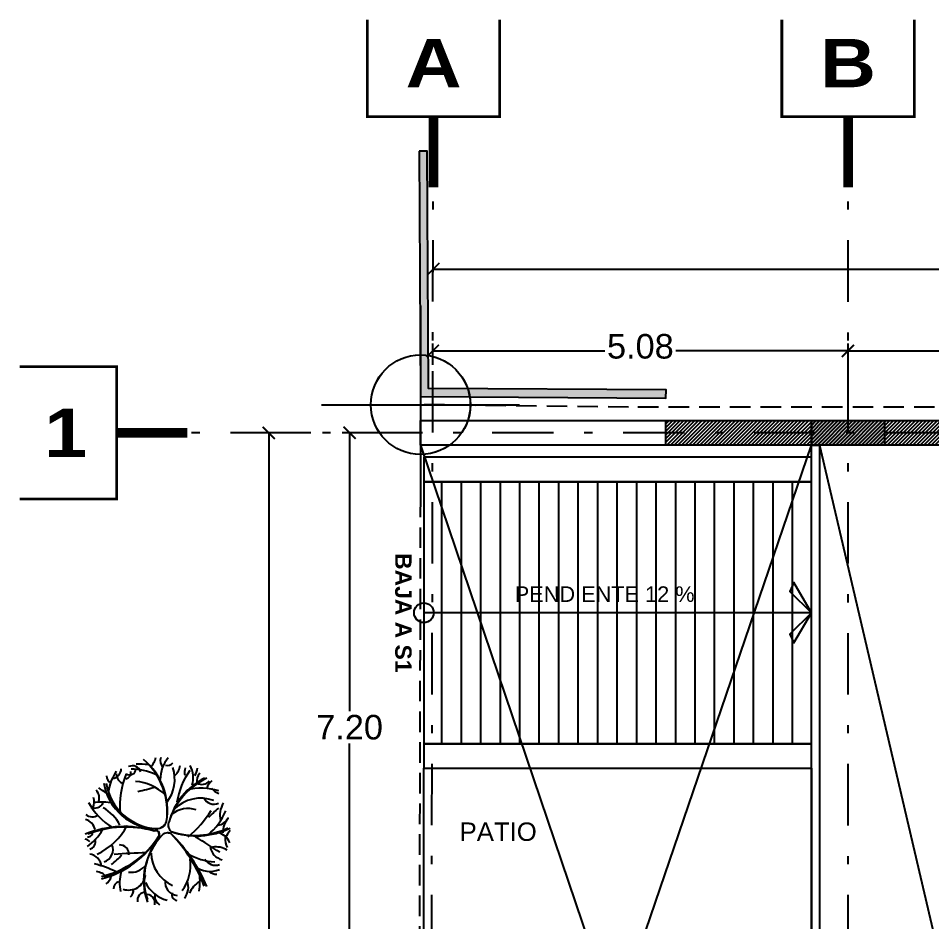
# Model space of a CAD drawing. Header units: millimetres. Extents: x -101 to 3415, y -52 to 1366.
# Drawn here: x 3.12 to 14.28, y 175.19 to 186.23 of the extents above; entities that cross this region are included whole.
import ezdxf
from ezdxf.enums import TextEntityAlignment as Align

# ---------------------------------------------------------------- set-up
doc = ezdxf.new("R2010")
doc.units = ezdxf.units.MM
doc.linetypes.add('XR EJES SUPERIORES$0$DASHDOT2', pattern=[0.5, 0.25, -0.125, 0, -0.125])
doc.linetypes.add('XR LINDERO N$0$A-100a LALA IRAPUATO nave equipo$0$HIDDEN', pattern=[0.375, 0.25, -0.125])
for name, color, linetype in [('00_ARQ', 8, 'Continuous'), ('XR EJES SUPERIORES$0$A-COTAS', 8, 'Continuous'), ('XR EJES SUPERIORES$0$A-EJES', 8, 'XR EJES SUPERIORES$0$DASHDOT2')]:
    doc.layers.add(name, color=color, linetype=linetype)
doc.styles.add('XR EJES SUPERIORES$0$protot1', font='')
doc.styles.add('XR EJES SUPERIORES$0$Standard', font='arial.ttf')
doc.styles.add('XR N3$0$Standard', font='arial.ttf')
doc.styles.add('XR N3$0$XR PLANTA BAJA$0$estilo1', font='arialbd.ttf')
doc.styles.add('XR N3$0$XREF PLANTA BAJA$0$XREF PLANTA BAJA$0$PLANTA BAJA$1$TEXTO-ALB-125', font='arial.ttf', dxfattribs={"height": 0.19})
doc.styles.get('XR EJES SUPERIORES$0$protot1').set_extended_font_data('Arial Black')
doc.dimstyles.new('XR EJES SUPERIORES$0$PAÑOS50', dxfattribs={"dimscale": 0.5, "dimtxt": 0.6, "dimasz": 0.3, "dimexe": 0.18, "dimexo": 0.1, "dimgap": 0.09, "dimtad": 0, "dimtih": 1, "dimtoh": 1, "dimzin": 0, "dimdsep": 46, "dimtxsty": 'XR EJES SUPERIORES$0$Standard', "dimblk": 'XR EJES SUPERIORES$0$_ArchTick', "dimcen": 0.09, "dimclrd": 256, "dimclre": 256, "dimclrt": 2, "dimadec": 0, "dimazin": 0, "dimtfac": 1, "dimtix": 1, "dimtmove": 2, "dimatfit": 3, "dimldrblk": 'XR EJES SUPERIORES$0$_ArchTick', "dimfxl": 0.18, "dimtvp": 0.18, "dimtolj": 1, "dimtzin": 0, "dimarcsym": 0})
pattern_1 = [(45, (8.036166, 181.506743), (-0.02245064, 0.02245064), [])]

# ---------------------------------------------------------------- blocks, each defined once
blk = doc.blocks.new('XR COLUMNAS SUPERIORES$0$saddaa')
at = {"linetype": 'ByBlock'}
for p, q in [((8.267, 57.39), (8.267, 54.972)), ((7.058, 56.181), (9.475, 56.181))]:
    blk.add_line(p, q, dxfattribs=at)
blk.add_circle((8.267, 56.181), 0.608, dxfattribs=at)
blk = doc.blocks.new('XR COLUMNAS SUPERIORES')
at = {"layer": '00_ARQ', "linetype": 'ByBlock'}
h = blk.add_hatch(color=256, dxfattribs=at)
h.dxf.hatch_style = 1
h.paths.add_polyline_path([(5.673, -0.493), (4.777, -0.493), (4.777, -0.193), (5.673, -0.193)])
blk.add_lwpolyline([(5.673, -0.493), (4.777, -0.493), (4.777, -0.193), (5.673, -0.193)], close=True, dxfattribs=at)
at = {"layer": '00_ARQ'}
blk.add_blockref('XR COLUMNAS SUPERIORES$0$saddaa', (-8.267, -56.181), dxfattribs=at)
blk.add_blockref('XR COLUMNAS SUPERIORES$0$saddaa', (-8.267, -56.181), dxfattribs=at)
blk = doc.blocks.new('XR EJES SUPERIORES$0$saddaa')
at = {"linetype": 'ByBlock'}
for p, q in [((8.267, 57.39), (8.267, 54.972)), ((7.058, 56.181), (9.475, 56.181))]:
    blk.add_line(p, q, dxfattribs=at)
blk.add_circle((8.267, 56.181), 0.608, dxfattribs=at)
blk = doc.blocks.new('XR EJES SUPERIORES$0$EJE_HOR')
at = {"color": 1, "linetype": 'Continuous', "const_width": 0.025}
blk.add_lwpolyline([(-0.6163, 0.9094), (-0.6163, 0.0048), (0.6163, 0.0048), (0.6163, 0.9094)], dxfattribs=at)
at = {"color": 2, "linetype": 'Continuous', "const_width": 0.09}
blk.add_lwpolyline([(0, 0), (0, -0.6522)], dxfattribs=at)
at = {"color": 4, "style": 'XR EJES SUPERIORES$0$protot1', "oblique": 360}
blk.add_attdef('EJE', text='', height=0.45, dxfattribs=at).set_placement((0, 0.2794), align=Align.CENTER)
blk = doc.blocks.new('XR EJES SUPERIORES$0$_ArchTick')
at = {"color": 0, "linetype": 'ByBlock', "const_width": 0.15}
blk.add_lwpolyline([(-0.5, -0.5), (0.5, 0.5)], dxfattribs=at)
blk = doc.blocks.new('*D35')
at = {"layer": 'Defpoints', "color": 0, "linetype": 'Continuous', "transparency": 16777216}
for p in [(-0.314, -0.343), (-0.867, -7.542), (-0.361, -7.542)]:
    blk.add_point(p, dxfattribs=at)
at = {"layer": 'XR EJES SUPERIORES$0$A-COTAS', "linetype": 'Continuous', "lineweight": -2, "transparency": 16777216}
for p, q in [((-0.364, -0.343), (-0.957, -0.343)), ((-0.867, -0.343), (-0.867, -3.744)), ((-0.867, -7.542), (-0.867, -4.141)), ((-0.411, -7.542), (-0.957, -7.542))]:
    blk.add_line(p, q, dxfattribs=at)
at = {"layer": 'XR EJES SUPERIORES$0$A-COTAS', "linetype": 'Continuous', "lineweight": -2, "transparency": 16777216, "xscale": 0.15, "yscale": 0.15, "zscale": 0.15}
for p, rotation in [((-0.867, -0.343), 90), ((-0.867, -7.542), 270)]:
    blk.add_blockref('XR EJES SUPERIORES$0$_ArchTick', p, dxfattribs=dict(at, rotation=rotation))
at = {"layer": 'XR EJES SUPERIORES$0$A-COTAS', "color": 2, "linetype": 'Continuous', "transparency": 16777216, "insert": (-0.867, -3.943), "char_height": 0.3, "attachment_point": 5, "style": 'XR EJES SUPERIORES$0$Standard'}
blk.add_mtext('\\A1;7.20', dxfattribs=at)
blk = doc.blocks.new('*D37')
at = {"layer": 'Defpoints', "color": 0, "linetype": 'Continuous', "transparency": 16777216}
for p in [(0.155, 1.571), (30.418, 1.657), (30.418, 1.638)]:
    blk.add_point(p, dxfattribs=at)
at = {"layer": 'XR EJES SUPERIORES$0$A-COTAS', "linetype": 'Continuous', "lineweight": -2, "transparency": 16777216}
for p, q in [((0.155, 1.621), (0.155, 1.747)), ((30.418, 1.688), (30.418, 1.747)), ((0.155, 1.657), (14.735, 1.657)), ((30.418, 1.657), (15.837, 1.657))]:
    blk.add_line(p, q, dxfattribs=at)
at = {"layer": 'XR EJES SUPERIORES$0$A-COTAS', "linetype": 'Continuous', "lineweight": -2, "transparency": 16777216, "xscale": 0.15, "yscale": 0.15, "zscale": 0.15, "rotation": 180}
blk.add_blockref('XR EJES SUPERIORES$0$_ArchTick', (0.155, 1.657), dxfattribs=at)
at = {"layer": 'XR EJES SUPERIORES$0$A-COTAS', "linetype": 'Continuous', "lineweight": -2, "transparency": 16777216, "xscale": 0.15, "yscale": 0.15, "zscale": 0.15}
blk.add_blockref('XR EJES SUPERIORES$0$_ArchTick', (30.418, 1.657), dxfattribs=at)
at = {"layer": 'XR EJES SUPERIORES$0$A-COTAS', "color": 2, "linetype": 'Continuous', "transparency": 16777216, "insert": (15.286, 1.712), "char_height": 0.3, "attachment_point": 5, "style": 'XR EJES SUPERIORES$0$Standard'}
blk.add_mtext('\\A1;30.26', dxfattribs=at)
blk = doc.blocks.new('*D38')
at = {"layer": 'Defpoints', "color": 0, "linetype": 'Continuous', "transparency": 16777216}
for p in [(-1.291, -0.344), (-1.855, -14.741), (-1.467, -14.741)]:
    blk.add_point(p, dxfattribs=at)
at = {"layer": 'XR EJES SUPERIORES$0$A-COTAS', "linetype": 'Continuous', "lineweight": -2, "transparency": 16777216}
for p, q in [((-1.341, -0.344), (-1.945, -0.344)), ((-1.855, -0.344), (-1.855, -6.854)), ((-1.855, -14.741), (-1.855, -7.251)), ((-1.517, -14.741), (-1.945, -14.741))]:
    blk.add_line(p, q, dxfattribs=at)
at = {"layer": 'XR EJES SUPERIORES$0$A-COTAS', "linetype": 'Continuous', "lineweight": -2, "transparency": 16777216, "xscale": 0.15, "yscale": 0.15, "zscale": 0.15}
for p, rotation in [((-1.855, -0.344), 90), ((-1.855, -14.741), 270)]:
    blk.add_blockref('XR EJES SUPERIORES$0$_ArchTick', p, dxfattribs=dict(at, rotation=rotation))
at = {"layer": 'XR EJES SUPERIORES$0$A-COTAS', "color": 2, "linetype": 'Continuous', "transparency": 16777216, "insert": (-1.855, -7.053), "char_height": 0.3, "attachment_point": 5, "style": 'XR EJES SUPERIORES$0$Standard'}
blk.add_mtext('\\A1;14.40', dxfattribs=at)
blk = doc.blocks.new('*D41')
at = {"layer": 'Defpoints', "color": 0, "transparency": 16777216}
for p in [(0.149, 0.657), (0.149, 0.439), (5.225, 0.159)]:
    blk.add_point(p, dxfattribs=at)
at = {"layer": 'XR EJES SUPERIORES$0$A-COTAS', "lineweight": -2, "transparency": 16777216}
for p, q in [((0.149, 0.489), (0.149, 0.747)), ((5.225, 0.209), (5.225, 0.747)), ((0.149, 0.657), (2.252, 0.657)), ((5.225, 0.657), (3.122, 0.657))]:
    blk.add_line(p, q, dxfattribs=at)
at = {"layer": 'XR EJES SUPERIORES$0$A-COTAS', "lineweight": -2, "transparency": 16777216, "xscale": 0.15, "yscale": 0.15, "zscale": 0.15, "rotation": 180}
blk.add_blockref('XR EJES SUPERIORES$0$_ArchTick', (0.149, 0.657), dxfattribs=at)
at = {"layer": 'XR EJES SUPERIORES$0$A-COTAS', "lineweight": -2, "transparency": 16777216, "xscale": 0.15, "yscale": 0.15, "zscale": 0.15}
blk.add_blockref('XR EJES SUPERIORES$0$_ArchTick', (5.225, 0.657), dxfattribs=at)
at = {"layer": 'XR EJES SUPERIORES$0$A-COTAS', "color": 2, "transparency": 16777216, "insert": (2.687, 0.712), "char_height": 0.3, "attachment_point": 5, "style": 'XR EJES SUPERIORES$0$Standard'}
blk.add_mtext('\\A1;5.08', dxfattribs=at)
blk = doc.blocks.new('*D42')
at = {"layer": 'Defpoints', "color": 0, "transparency": 16777216}
for p in [(5.225, 0.657), (5.225, 0.657), (8.625, 0.185)]:
    blk.add_point(p, dxfattribs=at)
at = {"layer": 'XR EJES SUPERIORES$0$A-COTAS', "lineweight": -2, "transparency": 16777216}
for p, q in [((5.225, 0.707), (5.225, 0.747)), ((8.625, 0.235), (8.625, 0.747)), ((5.225, 0.657), (6.491, 0.657)), ((8.625, 0.657), (7.359, 0.657))]:
    blk.add_line(p, q, dxfattribs=at)
at = {"layer": 'XR EJES SUPERIORES$0$A-COTAS', "lineweight": -2, "transparency": 16777216, "xscale": 0.15, "yscale": 0.15, "zscale": 0.15, "rotation": 180}
blk.add_blockref('XR EJES SUPERIORES$0$_ArchTick', (5.225, 0.657), dxfattribs=at)
at = {"layer": 'XR EJES SUPERIORES$0$A-COTAS', "lineweight": -2, "transparency": 16777216, "xscale": 0.15, "yscale": 0.15, "zscale": 0.15}
blk.add_blockref('XR EJES SUPERIORES$0$_ArchTick', (8.625, 0.657), dxfattribs=at)
at = {"layer": 'XR EJES SUPERIORES$0$A-COTAS', "color": 2, "transparency": 16777216, "insert": (6.925, 0.712), "char_height": 0.3, "attachment_point": 5, "style": 'XR EJES SUPERIORES$0$Standard'}
blk.add_mtext('\\A1;3.40', dxfattribs=at)
blk = doc.blocks.new('XR N3$0$A$C153C7E87')
h = blk.add_hatch()
h.set_pattern_fill('ANSI31', color=256, scale=0.075, angle=45)
h.set_pattern_definition([(270, (-51.7103, 42.0149), (-0.238125, -1e-17), [])])
h.paths.add_polyline_path([(0.041, -4.143), (4.777, -4.143), (4.777, -0.943), (0.041, -0.943)])
for points in [[(0.041, -0.943), (4.777, -0.943), (4.777, -0.643), (0.041, -0.643)], [(0.041, -4.143), (4.777, -4.143), (4.777, -0.943), (0.041, -0.943)], [(0.041, -4.443), (4.777, -4.443), (4.777, -4.143), (0.041, -4.143)]]:
    blk.add_lwpolyline(points, close=True)
blk.add_lwpolyline([(4.777, -2.543), (4.512, -2.803), (4.561, -2.912), (4.777, -2.543), (4.561, -2.174), (4.512, -2.283), (4.777, -2.543), (0.041, -2.543)])
blk.add_circle((0.041, -2.543), 0.12)
at = {"ltscale": 3, "style": 'XR N3$0$XREF PLANTA BAJA$0$XREF PLANTA BAJA$0$PLANTA BAJA$1$TEXTO-ALB-125'}
blk.add_text('PENDIENTE 12 %%%', height=0.19, rotation=0, dxfattribs=at).set_placement((1.152, -2.41))
at = {"insert": (-0.211, -2.543), "char_height": 0.2, "width": 2.7, "attachment_point": 5, "rotation": 270, "style": 'XR N3$0$XR PLANTA BAJA$0$estilo1'}
blk.add_mtext('BAJA A S1', dxfattribs=at)
blk = doc.blocks.new('XR N3$0$saddaa')
at = {"linetype": 'ByBlock'}
for p, q in [((8.267, 57.39), (8.267, 54.972)), ((7.058, 56.181), (9.475, 56.181))]:
    blk.add_line(p, q, dxfattribs=at)
blk.add_circle((8.267, 56.181), 0.608, dxfattribs=at)
blk = doc.blocks.new('XR LINDERO N$0$saddaa')
at = {"linetype": 'ByBlock'}
for p, q in [((8.267, 57.39), (8.267, 54.972)), ((7.058, 56.181), (9.475, 56.181))]:
    blk.add_line(p, q, dxfattribs=at)
blk.add_circle((8.267, 56.181), 0.608, dxfattribs=at)
blk = doc.blocks.new('XR LINDERO N$0$ARBOL14')
for points in [[(-0.127, 0.789, 0.125984), (-0.067, 0.909)], [(-0.007, 0.909, 0.275591), (0.023, 0.789)], [(0.083, 0.909, 0.173228), (-0.007, 0.639)], [(-0.247, 0.729, 0.433071), (-0.397, 0.789)], [(-0.157, 0.819, 0.03937), (-0.307, 0.819)], [(0.083, 0.129, 0.251969), (-0.217, 0.879)], [(0.083, 0.129, 0.259843), (-0.217, 0.879)], [(0.083, 0.129, 0.259843), (-0.217, 0.879)], [(0.083, 0.129, 0.267717), (-0.217, 0.879)], [(0.053, 0.819, 0.314961), (0.143, 0.849)], [(0.083, 0.369, 0.251969), (0.143, 0.789)], [(0.173, 0.699, 0.173228), (0.233, 0.819)], [(0.293, 0.789, 0.11811), (0.293, 0.699)], [(0.383, 0.579, 0.204724), (0.353, 0.819)], [(0.413, 0.699, 0.165354), (0.443, 0.789)], [(-0.547, 0.729, 0.15748), (-0.637, 0.399)], [(-0.577, 0.639, 0.330709), (-0.487, 0.759)], [(-0.547, 0.699, 0.307087), (-0.457, 0.579)], [(-0.427, 0.699, 0.110236), (-0.487, 0.219)], [(-0.427, 0.699, 0.559055), (-0.307, 0.759)], [(-0.427, 0.639, 0.385827), (-0.367, 0.729)], [(-0.067, 0.699, 0.110236), (-0.367, 0.759)], [(0.353, 0.759, 0.11811), (0.203, 0.369)], [(0.473, 0.729, 0.244094), (0.443, 0.609, 0.377953), (0.593, 0.639)], [(-0.697, 0.579, 0.354331), (-0.037, 0.039)], [(-0.697, 0.579, 0.354331), (-0.037, 0.039)], [(-0.697, 0.579, 0.362205), (-0.037, 0.039)], [(-0.667, 0.669, 0.228346), (-0.607, 0.579)], [(-0.667, 0.579, 0.354331), (-0.037, 0.039)], [(0.053, 0.459, 0.173228), (-0.307, 0.609)], [(0.563, 0.669, 0.212598), (0.113, 0.129)], [(0.533, 0.669, 0.204724), (0.113, 0.129)], [(0.533, 0.669, 0.212598), (0.113, 0.129)], [(0.533, 0.669, 0.212598), (0.113, 0.129)], [(0.623, 0.639, 0.15748), (0.563, 0.549)], [(-0.757, 0.339, 0.314961), (-0.787, 0.489)], [(-0.667, 0.459, 0.031496), (-0.757, 0.519)], [(-0.277, 0.489, 0.031496), (-0.067, 0.549)], [(0.713, 0.519, 0.141732), (0.323, 0.519)], [(0.623, 0.549, 0.173228), (0.713, 0.489)], [(-0.877, 0.339, 0.125984), (-0.577, 0.039)], [(-0.847, 0.279, 0.393701), (-0.697, 0.339)], [(-0.817, 0.279, 0.173228), (-0.817, 0.399)], [(-0.577, 0.339, 0.055118), (-0.817, 0.339)], [(0.653, 0.399, 0.299213), (0.173, 0.279)], [(0.533, 0.429, 0.417323), (0.713, 0.369)], [(0.773, 0.369, 0.228346), (0.743, 0.159)], [(-0.487, 0.069, 0.149606), (-0.697, 0.279)], [(0.443, 0.279, 0.259843), (0.143, 0.219)], [(0.353, -0.051, 0.07874), (0.623, 0.279)], [(0.713, 0.309, 0.023622), (0.593, 0.189)], [(0.593, -0.021, 0.125984), (0.803, 0.279)], [(-0.907, 0.189, 0.330709), (-0.757, 0.189)], [(-0.787, 0.009, 0.275591), (-0.907, 0.129)], [(-0.037, 0.039, 0.314961), (0.083, 0.129)], [(-0.037, 0.039, 0.322835), (0.083, 0.129)], [(-0.037, 0.039, 0.322835), (0.083, 0.129)], [(-0.037, 0.039, 0.330709), (0.083, 0.129)], [(0.113, 0.129, 0.354331), (0.143, 0.009)], [(0.113, 0.129, 0.362205), (0.143, 0.009)], [(0.113, 0.129, 0.362205), (0.143, 0.009)], [(0.113, 0.129, 0.370079), (0.143, 0.009)], [(0.713, 0.099, 0.244094), (0.833, 0.189, 0.188976), (0.773, 0.009)], [(-0.067, 0.009, 0.173228), (-0.907, -0.051)], [(-0.067, 0.009, 0.173228), (-0.907, -0.051)], [(-0.067, 0.009, 0.173228), (-0.907, -0.051)], [(-0.067, 0.009, 0.165354), (-0.877, -0.051)], [(-0.877, -0.201, 0.102362), (-0.697, 0.009)], [(-0.757, -0.291, 0.15748), (-0.397, 0.069)], [(-0.007, -0.051, 0.779528), (-0.067, 0.009)], [(-0.007, -0.051, 0.795276), (-0.067, 0.009)], [(-0.007, -0.051, 0.724409), (-0.067, 0.009)], [(-0.007, -0.051, 0.740157), (-0.067, 0.009)], [(0.143, 0.009, 0.204724), (0.863, 0.069)], [(0.143, 0.009, 0.204724), (0.863, 0.069)], [(0.143, 0.009, 0.19685), (0.833, 0.069)], [(0.143, 0.009, 0.204724), (0.833, 0.069)], [(0.863, -0.111, 0.23622), (0.713, 0.009)], [(0.863, 0.039, 0.015748), (0.803, -0.051, 0.173228), (0.833, -0.171)], [(-0.847, -0.141, 0.11811), (-0.907, -0.111)], [(-0.877, -0.081, 0.456693), (-0.817, -0.021)], [(-0.847, -0.231, 0.464567), (-0.787, -0.111)], [(-0.697, -0.591, 0.19685), (-0.007, -0.051)], [(-0.697, -0.561, 0.19685), (-0.007, -0.051)], [(-0.697, -0.561, 0.19685), (-0.007, -0.051)], [(-0.667, -0.561, 0.19685), (-0.007, -0.051)], [(0.023, -0.051, 0.283465), (-0.127, -0.861)], [(0.023, -0.051, 0.283465), (-0.127, -0.861)], [(0.023, -0.051, 0.283465), (-0.127, -0.861)], [(0.023, -0.051, 0.275591), (-0.127, -0.831)], [(0.143, -0.021, 0.401575), (0.023, -0.051)], [(0.143, -0.021, 0.401575), (0.023, -0.051)], [(0.143, -0.021, 0.385827), (0.023, -0.051)], [(0.143, -0.021, 0.393701), (0.023, -0.051)], [(0.593, -0.651, 0.102362), (0.143, -0.021)], [(0.563, -0.651, 0.102362), (0.143, -0.021)], [(0.563, -0.621, 0.102362), (0.143, -0.021)], [(0.563, -0.621, 0.102362), (0.143, -0.021)], [(0.743, -0.231, 0.007874), (0.443, -0.051)], [(-0.667, -0.381, 0.448819), (-0.577, -0.171)], [(-0.367, -0.291, 0.456693), (-0.487, -0.171)], [(0.623, -0.171, 0.291339), (0.773, -0.321)], [(0.833, -0.201, 0.181102), (0.653, -0.171)], [(-0.697, -0.441, 0.338583), (-0.847, -0.291)], [(-0.577, -0.411, 0.07874), (-0.457, -0.291)], [(-0.157, -0.261, 0.023622), (-0.547, -0.291)], [(-0.097, -0.261, 0.283465), (0.173, -0.651)], [(0.293, -0.711, 0.19685), (0.383, -0.321)], [(0.353, -0.261, 0.102362), (0.683, -0.351)], [(0.563, -0.321, 0.354331), (0.743, -0.381)], [(-0.517, -0.501, 0.062992), (-0.787, -0.411)], [(-0.367, -0.501, 0.259843), (-0.157, -0.411)], [(0.443, -0.411, 0.267717), (0.743, -0.441)], [(-0.637, -0.561, 0.133858), (-0.757, -0.501)], [(-0.457, -0.501, 0.133858), (-0.457, -0.741)], [(-0.427, -0.711, 0.472441), (-0.157, -0.531)], [(0.503, -0.711, 0.062992), (0.503, -0.501)], [(0.623, -0.471, 0.15748), (0.713, -0.501)], [(-0.637, -0.651, 0.149606), (-0.577, -0.561)], [(-0.487, -0.621, 0.314961), (-0.547, -0.711)], [(-0.157, -0.621, 0.220472), (0.113, -0.831)], [(0.083, -0.591, 0.433071), (0.233, -0.771)], [(0.323, -0.801, 0.275591), (0.353, -0.591)], [(0.503, -0.591, 0.141732), (0.383, -0.741)], [(-0.337, -0.801, 0.362205), (-0.307, -0.711)], [(-0.157, -0.741, 0.472441), (-0.247, -0.861)], [(-0.037, -0.891, 0.559055), (-0.157, -0.771)], [(-0.037, -0.771, 0.314961), (0.023, -0.891)], [(0.173, -0.741, 0.527559), (0.233, -0.831)]]:
    blk.add_lwpolyline(points, format="xyb")
blk = doc.blocks.new('XR EJES SUPERIORES')
at = {"layer": 'XR EJES SUPERIORES$0$A-EJES', "color": 251, "linetype": 'XR EJES SUPERIORES$0$DASHDOT2', "ltscale": 3}
for p, q in [((0.12, -14.74), (0.155, 2.657)), ((5.225, -14.741), (5.225, 2.657)), ((30.426, -0.343), (-2.851, -0.344))]:
    blk.add_line(p, q, dxfattribs=at)
blk.add_blockref('XR EJES SUPERIORES$0$saddaa', (-8.267, -56.181))
at = {"layer": 'XR EJES SUPERIORES$0$A-EJES'}
ref = blk.add_blockref('XR EJES SUPERIORES$0$EJE_HOR', (0.16, 3.513), dxfattribs=dict(at, xscale=1.3125, yscale=1.3125, zscale=1.3125))
ref.add_attrib('EJE', 'A', dxfattribs={"layer": '0', "color": 4, "height": 0.591, "style": 'XR EJES SUPERIORES$0$protot1'}).set_placement((0.16, 3.88), align=Align.CENTER)
ref = blk.add_blockref('XR EJES SUPERIORES$0$EJE_HOR', (5.225, 3.513), dxfattribs=dict(at, xscale=1.3125, yscale=1.3125, zscale=1.3125))
ref.add_attrib('EJE', 'B', dxfattribs={"layer": '0', "color": 4, "height": 0.591, "style": 'XR EJES SUPERIORES$0$protot1'}).set_placement((5.225, 3.88), align=Align.CENTER)
ref = blk.add_blockref('XR EJES SUPERIORES$0$EJE_HOR', (-3.707, -0.344), dxfattribs=dict(at, xscale=1.3125, yscale=1.3125, zscale=1.3125, rotation=90))
ref.add_attrib('EJE', '1', dxfattribs={"layer": '0', "color": 4, "height": 0.591, "style": 'XR EJES SUPERIORES$0$protot1'}).set_placement((-4.074, -0.344), align=Align.MIDDLE_RIGHT)
at = {"layer": 'XR EJES SUPERIORES$0$A-COTAS', "linetype": 'Continuous'}
dim = blk.add_linear_dim(base=(30.418, 1.657), p1=(0.155, 1.571), p2=(30.418, 1.638), dimstyle='XR EJES SUPERIORES$0$PAÑOS50', dxfattribs=at)
dim.commit()
dim.dimension.update_dxf_attribs({"geometry": '*D37', "text_midpoint": (15.286, 1.712)})
at = {"layer": 'XR EJES SUPERIORES$0$A-COTAS'}
for base, p1, p2, picture, middle in [((0.149, 0.657), (5.225, 0.159), (0.149, 0.439), '*D41', (2.687, 0.712)), ((5.225, 0.657), (8.625, 0.185), (5.225, 0.657), '*D42', (6.925, 0.712))]:
    dim = blk.add_linear_dim(base=base, p1=p1, p2=p2, dimstyle='XR EJES SUPERIORES$0$PAÑOS50', dxfattribs=at)
    dim.commit()
    dim.dimension.update_dxf_attribs({"geometry": picture, "text_midpoint": middle})
at = {"layer": 'XR EJES SUPERIORES$0$A-COTAS', "linetype": 'Continuous'}
dim = blk.add_linear_dim(base=(-1.855, -14.741), p1=(-1.291, -0.344), p2=(-1.467, -14.741), angle=90, dimstyle='XR EJES SUPERIORES$0$PAÑOS50', dxfattribs=at)
dim.commit()
dim.dimension.update_dxf_attribs({"geometry": '*D38', "text_midpoint": (-1.855, -7.053), "dimtype": 128})
dim = blk.add_linear_dim(base=(-0.867, -7.542), p1=(-0.314, -0.343), p2=(-0.361, -7.542), angle=90, dimstyle='XR EJES SUPERIORES$0$PAÑOS50', dxfattribs=at)
dim.commit()
dim.dimension.update_dxf_attribs({"geometry": '*D35', "text_midpoint": (-0.867, -3.943)})

msp = doc.modelspace()

# ---------------------------------------------------------------- hatches: boundary and pattern name
at = {"layer": '00_ARQ'}
msp.add_hatch(color=256, dxfattribs=at).paths.add_polyline_path([(8.019, 184.607), (8.036, 181.607), (11.036, 181.589), (11.038, 181.689), (8.135, 181.706), (8.119, 184.607)])
h = msp.add_hatch(dxfattribs=at)
h.set_pattern_fill('ANSI31', color=8, scale=0.01)
h.set_pattern_definition(pattern_1)
h.paths.add_polyline_path([(12.813, 181.014), (11.036, 181.014), (11.036, 181.314), (12.813, 181.314)])
h = msp.add_hatch(dxfattribs=at)
h.set_pattern_fill('ANSI31', color=8, scale=0.01)
h.set_pattern_definition(pattern_1)
h.paths.add_polyline_path([(12.813, 181.314), (33.423, 181.314), (33.423, 181.014), (12.813, 181.014)])

# ---------------------------------------------------------------- linework, layer by layer
at = {"layer": '00_ARQ', "linetype": 'Continuous'}
for p, q in [((8.006, 166.917), (12.813, 181.014)), ((8.036, 181.014), (12.813, 166.917))]:
    msp.add_line(p, q, dxfattribs=at)
at = {"layer": '00_ARQ'}
msp.add_line((12.913, 181.014), (16.213, 166.917), dxfattribs=at)
at = {"layer": '00_ARQ', "elevation": -0.362}
msp.add_lwpolyline([(8.019, 184.607), (8.036, 181.607), (11.036, 181.589), (11.038, 181.689), (8.135, 181.706), (8.119, 184.607)], close=True, dxfattribs=at)
at = {"layer": '00_ARQ', "linetype": 'XR LINDERO N$0$A-100a LALA IRAPUATO nave equipo$0$HIDDEN'}
msp.add_lwpolyline([(8.005, 166.467), (14.801, 166.468), (27.758, 166.468), (38.77, 166.467), (38.736, 172.851), (38.727, 181.464), (27.341, 181.471), (18.068, 181.475), (10.579, 181.478), (8.036, 181.507), (8.005, 166.467)], dxfattribs=at)
at = {"layer": '00_ARQ', "ltscale": 2}
msp.add_lwpolyline([(11.036, 181.014), (8.035, 181.014), (8.036, 181.314), (11.036, 181.314)], dxfattribs=at)
at = {"layer": '00_ARQ'}
for points in [[(12.813, 181.014), (11.036, 181.014), (11.036, 181.314), (12.813, 181.314)], [(12.813, 181.314), (33.423, 181.314), (33.423, 181.014), (12.813, 181.014)]]:
    msp.add_lwpolyline(points, close=True, dxfattribs=at)
at = {"layer": '00_ARQ', "linetype": 'Continuous'}
msp.add_lwpolyline([(12.913, 181.014), (12.913, 181.014), (12.913, 166.917), (12.813, 166.917), (12.813, 181.014), (12.813, 181.014)], close=True, dxfattribs=at)
at = {"layer": '00_ARQ', "ltscale": 2}
msp.add_lwpolyline([(12.813, 171.017), (8.078, 171.017), (8.078, 177.064), (12.813, 177.064)], close=True, dxfattribs=at)

# ---------------------------------------------------------------- block references
at = {"layer": '00_ARQ'}
for name, p in [('XR EJES SUPERIORES', (8.036, 181.507)), ('XR COLUMNAS SUPERIORES', (8.036, 181.507)), ('XR N3$0$saddaa', (-0.23, 125.326)), ('XR LINDERO N$0$saddaa', (-0.23, 125.326))]:
    msp.add_blockref(name, p, dxfattribs=at)
at = {"layer": '00_ARQ', "color": 8}
msp.add_blockref('XR N3$0$A$C153C7E87', (8.036, 181.507), dxfattribs=at)
at = {"layer": '00_ARQ', "rotation": 358.5859610154029}
msp.add_blockref('XR LINDERO N$0$ARBOL14', (4.846, 176.286, -1.387), dxfattribs=at)

# ---------------------------------------------------------------- texts
at = {"layer": '00_ARQ', "insert": (8.514, 176.173), "char_height": 0.225, "attachment_point": 7, "style": 'XR N3$0$Standard'}
msp.add_mtext_dynamic_manual_height_columns('PATIO', width=2.35208, gutter_width=12.5, heights=[0], dxfattribs=at)

doc.saveas('drawing.dxf')
